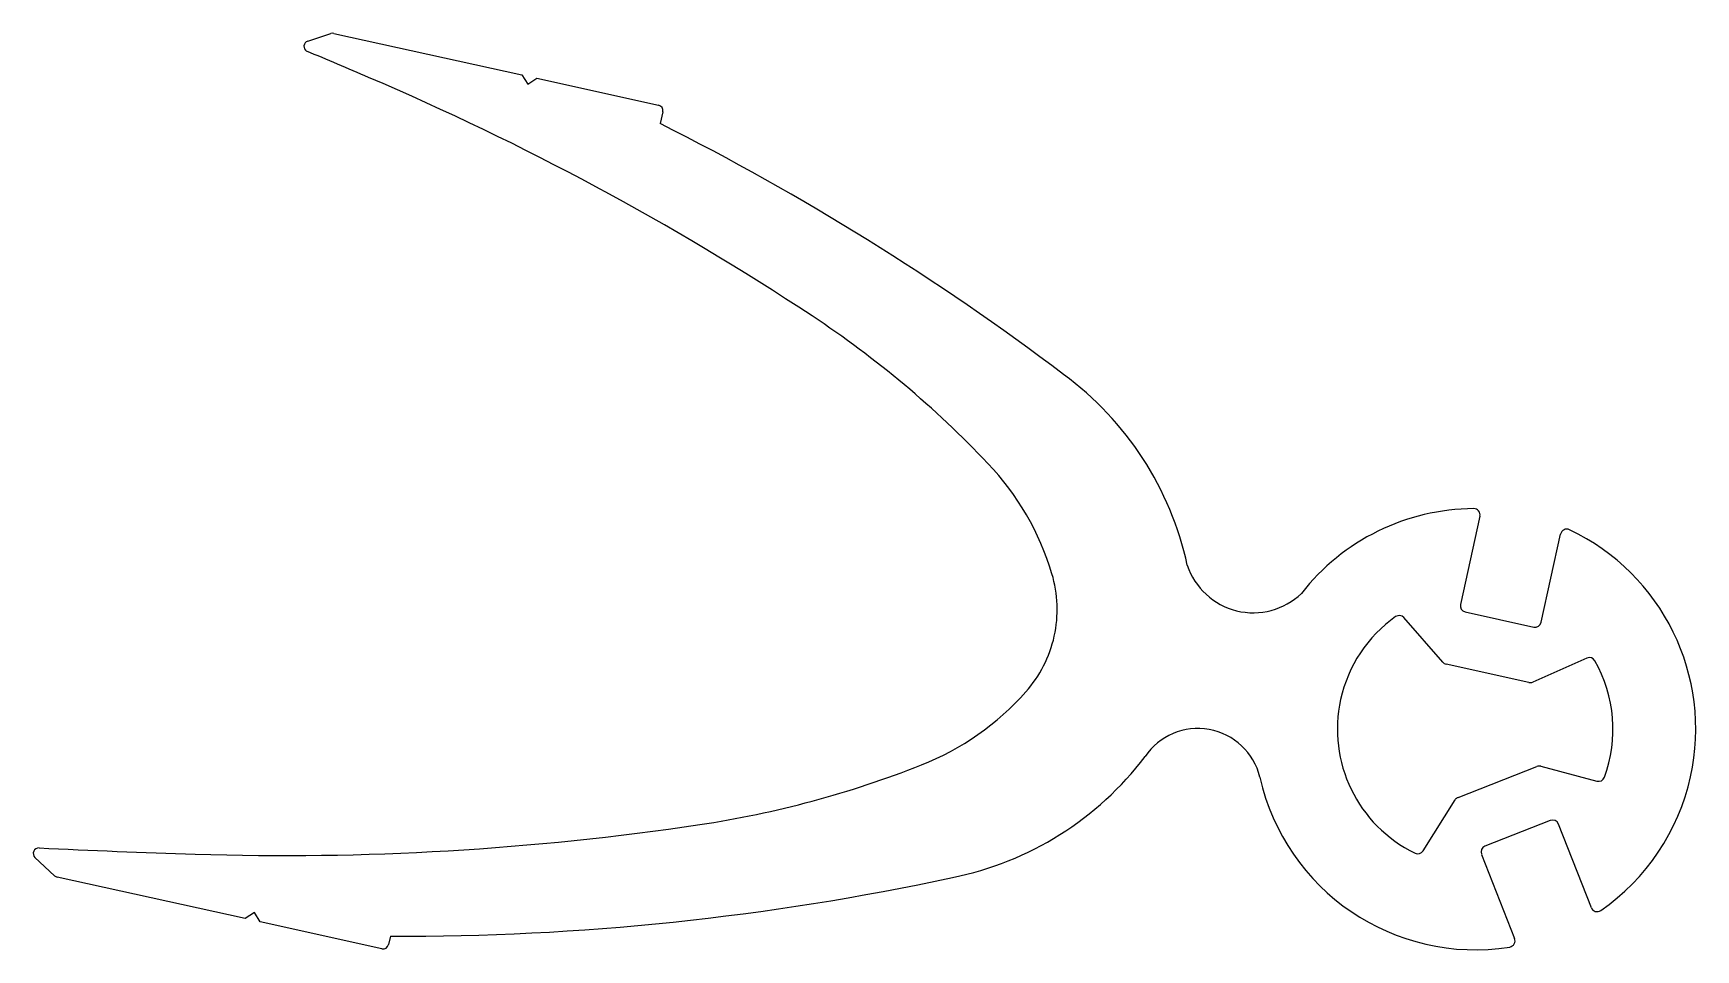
# Model space of a CAD drawing. Extents: x 5.2 to 100.9, y 1.9 to 54.7.
import ezdxf

# ---------------------------------------------------------------- set-up
doc = ezdxf.new("R2010")
doc.units = 0
doc.layers.get('0').update_dxf_attribs({"linetype": 'CONTINUOUS'})

msp = doc.modelspace()

# ---------------------------------------------------------------- linework, layer by layer
for p, q in [((21, 54.247), (22.335, 54.686)), ((22.502, 54.695), (33.326, 52.304)), ((33.326, 52.304), (33.668, 51.768)), ((33.668, 51.768), (34.203, 52.11)), ((34.203, 52.11), (41.21, 50.562)), ((41.451, 50.184), (41.3, 49.497)), ((88.499, 26.894), (87.378, 21.817)), ((92.028, 20.79), (93.15, 25.866)), ((87.652, 21.387), (91.598, 20.515)), ((86.365, 18.492), (84.124, 21.054)), ((91.322, 17.325), (86.559, 18.377)), ((94.659, 18.727), (91.546, 17.347)), ((87.243, 10.7), (91.782, 12.486)), ((92.007, 12.499), (95.238, 11.639)), ((85.226, 7.624), (87.069, 10.556)), ((92.555, 9.373), (88.793, 7.893)), ((94.917, 4.353), (93.022, 9.169)), ((6.422, 6.195), (5.297, 7.248)), ((88.59, 7.426), (90.498, 2.576)), ((17.394, 3.726), (6.57, 6.117)), ((17.929, 4.068), (17.394, 3.726)), ((18.271, 3.533), (17.929, 4.068)), ((25.278, 1.985), (18.271, 3.533)), ((25.762, 2.707), (25.656, 2.227))]:
    msp.add_line(p, q)
for centre, radius, start, end in [((22.434, 54.385), 0.318, 77.5444, 108.20238), ((21.1, 53.946), 0.317, 108.20238, 238.71965), ((-172.665, -409.112), 501.649, 66.85544, 67.29874), ((-39.13, -96.716), 161.91, 56.5808, 66.85544), ((41.141, 50.252), 0.317, 347.5444, 77.5444), ((-26.79, -85.945), 151.594, 52.9577, 63.31025), ((18.135, -9.933), 57.936, 43.48194, 56.5808), ((53.547, 20.133), 18.529, 12.28482, 53.64675), ((48.654, 19.01), 15.876, 16.73053, 43.48194), ((88.225, 14.643), 12.69, 90.36082, 142.01716), ((88.147, 26.971), 0.361, 347.5444, 90.38332), ((93.502, 25.789), 0.361, 64.70549, 167.5444), ((88.23, 14.632), 12.7, 347.5444, 64.70549), ((75.449, 25.335), 4.001, 198.36125, 313.889), ((57.022, 21.526), 7.137, 347.5444, 16.73053), ((88.23, 14.632), 7.938, 125.29317, 167.5444), ((83.852, 20.817), 0.361, 41.17628, 125.29317), ((87.73, 21.739), 0.361, 167.5444, 257.5444), ((91.676, 20.867), 0.361, 257.5444, 347.5444), ((57.022, 21.526), 7.137, 318.35828, 347.5444), ((86.636, 18.729), 0.361, 221.17628, 257.5444), ((94.805, 18.397), 0.361, 29.79564, 113.91253), ((88.23, 14.632), 7.937, 339.56973, 29.79564), ((91.4, 17.677), 0.361, 257.5444, 293.91253), ((50.492, 27.332), 15.876, 291.60687, 318.35828), ((88.23, 14.632), 7.937, 167.5444, 244.1091), ((72.264, 10.996), 3.675, 13.73999, 146.00508), ((35.004, 66.437), 57.936, 278.50801, 291.60687), ((54.457, 24.252), 18.529, 281.44205, 322.80399), ((91.914, 12.15), 0.361, 75.10583, 111.47396), ((88.23, 14.632), 12.7, 192.56817, 279.01245), ((95.33, 11.987), 0.36, 255.10583, 339.56973), ((88.23, 14.632), 12.7, 304.68293, 347.5444), ((87.375, 10.364), 0.361, 111.47396, 147.84208), ((19.621, 169.267), 161.91, 268.19325, 278.50801), ((92.687, 9.038), 0.36, 21.47396, 111.47396), ((5.514, 7.48), 0.318, 87.19317, 226.88642), ((30.095, 508.843), 501.648, 267.19317, 268.2204), ((88.925, 7.558), 0.36, 111.47396, 201.47396), ((84.921, 7.815), 0.36, 244.1091, 327.84208), ((6.639, 6.427), 0.318, 226.88642, 257.5444), ((26.276, 154.3), 151.594, 269.80595, 282.13111), ((95.252, 4.485), 0.36, 201.47396, 304.68293), ((25.346, 2.295), 0.317, 257.5444, 347.5444), ((90.163, 2.445), 0.36, 279.01245, 21.47396)]:
    msp.add_arc(centre, radius, start, end)

doc.saveas('drawing.dxf')
